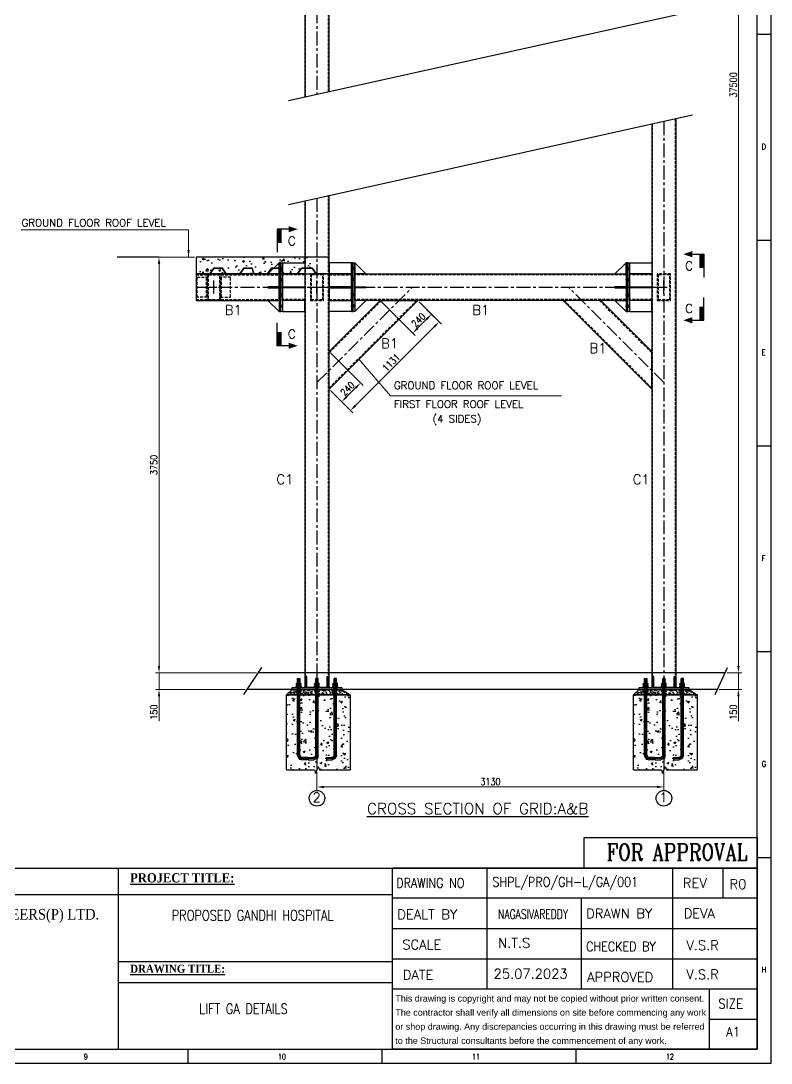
# Model space of a CAD drawing. Header units: millimetres. Extents: x 39911 to 73811, y -17730 to 21321.
# Drawn here: x 54167 to 60936, y -9499 to -97 of the extents above; entities that cross this region are included whole.
import ezdxf
from ezdxf.enums import TextEntityAlignment as Align

# ---------------------------------------------------------------- set-up
doc = ezdxf.new("R2010")
doc.units = ezdxf.units.MM
doc.linetypes.add('CENTER', pattern=[2, 1.25, -0.25, 0.25, -0.25])
doc.linetypes.add('HIDDEN', pattern=[0.375, 0.25, -0.125])
for name, color, linetype in [('BLUE', 5, 'Continuous'), ('bolt', 7, 'Continuous'), ('CENTER', 1, 'CENTER'), ('CENTER.', 1, 'CENTER'), ('DIM', 170, 'Continuous'), ('GT', 6, 'Continuous'), ('HIDDEN.', 161, 'HIDDEN'), ('PLATE.', 1, 'Continuous'), ('TBLK_MAINTITLE', 83, 'Continuous'), ('text', 4, 'Continuous')]:
    doc.layers.add(name, color=color, linetype=linetype)
doc.styles.add('COM', font='complex.shx')
doc.styles.add('HEAD', font='times.ttf', dxfattribs={"width": 0.9})
doc.styles.add('RD', font='romand.shx')
doc.styles.add('ROMANS', font='ROMANS.shx', dxfattribs={"width": 0.85})
doc.styles.add('ROMANT', font='romanc.shx')
doc.styles.add('RS', font='romans.shx')
doc.styles.add('TITLE', font='arial.ttf')
doc.linetypes.add('SHPL', pattern='A,59.56729,-1.141419,["SHPL",RD,S=1.666667,R=0,X=0,Y=-0.862458],-8.053267,59.56729', length=128.329266)
doc.dimstyles.new('ISO-25', dxfattribs={"dimscale": 25, "dimtxt": 2.5, "dimasz": 2.5, "dimexe": 1.25, "dimexo": 0.625, "dimtad": 1, "dimdec": 0, "dimtxsty": 'ROMANS', "dimcen": 2.5, "dimclrd": 3, "dimclre": 3, "dimclrt": 256, "dimadec": 0, "dimazin": 0, "dimtfac": 1, "dimtdec": 0, "dimtmove": 0, "dimatfit": 3, "dimfxl": 1, "dimlwd": 5, "dimlwe": 5, "dimarcsym": 0})
doc.dimstyles.new('ISO-25-3', dxfattribs={"dimscale": 30, "dimtxt": 2.5, "dimasz": 1.5, "dimexe": 0.625, "dimexo": 0.625, "dimgap": 0.75, "dimtad": 1, "dimdec": 0, "dimlfac": 0.333333, "dimzin": 0, "dimdsep": 46, "dimtxsty": 'ROMANS', "dimcen": 1.5, "dimclrd": 3, "dimclre": 3, "dimclrt": 256, "dimadec": 0, "dimazin": 0, "dimtfac": 1, "dimtdec": 0, "dimtofl": 0, "dimtmove": 0, "dimatfit": 3, "dimfxl": 1, "dimtolj": 1, "dimtzin": 0, "dimlwd": 5, "dimlwe": 5, "dimarcsym": 0})

# ---------------------------------------------------------------- blocks, each defined once
blk = doc.blocks.new('A1 SHEET')
at = {"color": 4}
for p, q in [((-5, 371.25), (0, 371.25)), ((-5, 297), (0, 297)), ((-5, 222.75), (0, 222.75)), ((-5, 148.5), (0, 148.5)), ((-5, 74.25), (0, 74.25)), ((-210.5, 5), (-210.5, 0)), ((-140.5, 5), (-140.5, 0)), ((-70.5, 5), (-70.5, 0))]:
    blk.add_line(p, q, dxfattribs=at)
for points in [[(-841, 0), (0, 0), (0, 594), (-841, 594)], [(-836, 5), (-5, 5), (-5, 589), (-836, 589)]]:
    blk.add_lwpolyline(points, close=True, dxfattribs=at)
at = {"layer": 'text', "color": 6, "style": 'ROMANS', "width": 0.85}
for s, p in [('D', (-3.4, 329.71)), ('E', (-3.4, 255.46)), ('F', (-3.4, 181.21)), ('G', (-3.4, 106.96)), ('H', (-3.4, 32.71)), ('9', (-248.02, 1.34, -0.39)), ('10', (-178.02, 1.34, -0.39)), ('11', (-108.02, 1.34, -0.39)), ('12', (-38.02, 1.34, -0.39))]:
    blk.add_text(s, height=2, dxfattribs=at).set_placement(p)
blk = doc.blocks.new('TITLE BLOCK')
for p, q in [((-15, 4722), (-9509, 4722)), ((-7050, 4722), (-7050, 1574)), ((-2212, 4722), (-2212, 1574)), ((-902, 4722), (-902, 3935)), ((-15, 3935), (-9509, 3935)), ((-4591, 3935), (-4591, 1574)), ((-9509, 3148), (-15, 3148)), ((-9509, 2361), (-15, 2361)), ((-9509, 1574), (-15, 1574)), ((-1257, 1574), (-1257, 0)), ((-1257, 787), (0, 787))]:
    blk.add_line(p, q)
blk.add_lwpolyline([(-9509, 4722), (0, 4722), (0, 0), (-9509, 0)], close=True)
at = {"linetype": 'SHPL', "style": 'RD'}
for tag, p in [('SHEETNUMBER', (-7050, 4237)), ('REVISION', (-902, 4176)), ('DESIGNERNAME', (-7050, 3396)), ('DRAFTSMANNAME', (-1918, 3416))]:
    blk.add_attdef(tag, p, '', height=250, dxfattribs=at)
at = {"linetype": 'Continuous', "style": 'RD'}
for tag, p in [('SCALE', (-6986, 2646)), ('CHECKERNAME', (-2212, 2586)), ('DATE', (-6872, 1844)), ('APPROVEDNAME', (-2212, 1826))]:
    blk.add_attdef(tag, p, '', height=250, dxfattribs=at)
at = {"linetype": 'SHPL', "style": 'RD', "width": 0.9}
blk.add_attdef('SHEETSIZE', (-1257, 331), '', height=250, dxfattribs=at)
at = {"layer": 'TBLK_MAINTITLE', "linetype": 'Continuous', "style": 'RD', "width": 0.85}
for s, p in [('DRAWING NO', (-9408, 4210)), ('CHECKED BY', (-4460, 2553))]:
    blk.add_text(s, height=250, dxfattribs=at).set_placement(p)
at = {"layer": 'TBLK_MAINTITLE', "linetype": 'Continuous', "style": 'RD'}
for s, p in [('REV', (-1938, 4210)), ('DEALT BY', (-9381, 3390)), ('DRAWN BY', (-4460, 3413)), ('SCALE', (-9250, 2603)), ('DATE', (-9238, 1816)), ('APPROVED', (-4436, 1757))]:
    blk.add_text(s, height=250, dxfattribs=at).set_placement(p)
at = {"layer": 'TBLK_MAINTITLE', "lineweight": 0, "style": 'TITLE'}
for s, p in [('This drawing is copyright and may not be copied without prior written consent.', (-9433, 1242)), ('The contractor shall verify all dimensions on site before commencing any work', (-9433, 875)), ('or shop drawing. Any discrepancies occurring in this drawing must be referred', (-9433, 508)), ('to the Structural consultants before the commencement of any work.', (-9433, 141))]:
    blk.add_text(s, height=167.42, dxfattribs=at).set_placement(p)
at = {"layer": 'TBLK_MAINTITLE', "linetype": 'SHPL', "style": 'RD', "width": 0.9}
blk.add_text('SIZE', height=250, dxfattribs=at).set_placement((-1016, 1062))
blk = doc.blocks.new('G$C19C1A952')
at = {"layer": 'bolt', "color": 30}
for p, q in [((-32, 10), (-32, 18)), ((-16, 18), (-16, 18)), ((-16, 10), (-16, 10)), ((16, 18), (16, 18)), ((16, 10), (16, 10)), ((32, 10), (32, 18))]:
    blk.add_line(p, q, dxfattribs=at)
for points in [[(-24, 28), (24, 28)], [(-24, 28), (24, 28)], [(-24, 0), (24, 0)], [(-16, 18), (-16, 10)], [(16, 18), (16, 10)]]:
    blk.add_lwpolyline(points, dxfattribs=at)
for centre, start, end in [((-22, 18), 102.06, 180), ((-22, 10), 180, 257.94), ((-26, 18), 0, 77.94), ((-26, 10), 282.06, 0), ((-6, 18), 90, 180), ((-6, 10), 180, 270), ((6, 18), 0, 90), ((6, 10), 270, 0), ((26, 18), 102.06, 180), ((26, 10), 180, 257.94), ((22, 18), 0, 77.94), ((22, 10), 282.06, 0)]:
    blk.add_arc(centre, 10, start, end, dxfattribs=at)
blk = doc.blocks.new('A$C1AA77107')
at = {"linetype": 'ByBlock'}
h = blk.add_hatch(dxfattribs=at)
h.set_pattern_fill('ANSI31', color=30, scale=1.661538, angle=55)
h.set_pattern_definition([(170, (-242290.741, -57768.785), (-0.91606092, -5.19523967), [])])
h.paths.add_polyline_path([(-9.8, 77.2), (9.8, 77.2), (9.8, -61.8), (-9.8, -61.8)])
at = {"color": 30, "linetype": 'ByBlock'}
for p, q in [((-9.8, 77.2), (9.8, 77.2)), ((-9.8, -574.1), (-9.8, 77.2)), ((9.8, -569), (9.8, 77.2)), ((75, -609.8), (25.9, -609.8)), ((75, -590.2), (31, -590.2)), ((75, -590.2), (75, -609.8))]:
    blk.add_line(p, q, dxfattribs=at)
at = {"color": 30}
for points in [[(26.1, 3), (-26.1, 3), (-26.1, 1.5), (26.1, 1.5)], [(26.1, 0), (-26.1, 0), (-26.1, 1.5), (26.1, 1.5)]]:
    blk.add_lwpolyline(points, close=True, dxfattribs=at)
at = {"color": 30, "linetype": 'ByBlock', "elevation": 0}
blk.add_lwpolyline([(-9.8, 77.2), (9.8, 77.2), (9.8, -61.8), (-9.8, -61.8)], close=True, dxfattribs=at)
at = {"color": 30, "linetype": 'ByBlock'}
for radius, start, end in [(41.1, 187.01435, 262.98565), (21.1, 180, 270)]:
    blk.add_arc((31, -569), radius, start, end, dxfattribs=at)
at = {"layer": 'CENTER', "linetype": 'ByBlock', "ltscale": 0.1}
for p, q in [((0, -572.1), (0, 77.2)), ((27.9, -600), (84.6, -600))]:
    blk.add_line(p, q, dxfattribs=at)
blk.add_arc((31, -569), 31.1, 185.70036, 264.29964, dxfattribs=at)
at = {"color": 30, "extrusion": (0, 0, -1), "xscale": 0.6153846153756605, "yscale": 0.6153846153756605, "zscale": -0.6153846153847553}
for p in [(0, 20.2, 0), (0, 3, 0)]:
    blk.add_blockref('G$C19C1A952', p, dxfattribs=at)
blk = doc.blocks.new('*D50')
at = {"color": 3, "lineweight": 5, "transparency": 16777216}
for p, q in [((56838.7, -6869.5), (56838.7, -7039)), ((59968.7, -6868.3), (59968.7, -7039)), ((56901.2, -7007.7), (59906.2, -7007.7))]:
    blk.add_line(p, q, dxfattribs=at)
at = {"color": 3, "transparency": 16777216}
for points in [[(56901.2, -6997.3), (56901.2, -7018.1), (56838.7, -7007.7)], [(59906.2, -6997.3), (59906.2, -7018.1), (59968.7, -7007.7)]]:
    blk.add_solid(points, dxfattribs=at)
at = {"layer": 'Defpoints', "color": 0, "transparency": 16777216}
for p in [(56838.7, -6853.9), (59968.7, -6852.6), (59968.7, -7007.7)]:
    blk.add_point(p, dxfattribs=at)
at = {"lineweight": -3, "transparency": 16777216, "insert": (58403.7, -6960.9), "char_height": 62.5, "attachment_point": 5, "style": 'ROMANS'}
blk.add_mtext('3130', dxfattribs=at)
blk = doc.blocks.new('A$C24366aa3')
for points in [[(-332, 120), (-232, 120), (-232, 220), (-332, 120)], [(-232, -220), (-216, -220), (-216, 220), (-232, 220)], [(-200, -220), (-216, -220), (-216, 220), (-200, 220)], [(0, 120), (-200, 120), (-200, 220), (0, 220)], [(-332, -4), (-232, -4), (-232, 4), (-332, 4)], [(0, -4), (-200, -4), (-200, 4), (0, 4)], [(-332, -120), (-232, -120), (-232, -220), (-332, -120)], [(0, -120), (-200, -120), (-200, -220), (0, -220)]]:
    blk.add_lwpolyline(points, close=True)
at = {"color": 6}
blk.add_lwpolyline([(0, -120), (-200, -120), (-200, 120), (0, 120)], close=True, dxfattribs=at)
at = {"layer": 'CENTER.'}
for p, q in [((-237, 170), (-195, 170)), ((-237, 70), (-195, 70)), ((-237, -70), (-195, -70)), ((-237, -170), (-195, -170))]:
    blk.add_line(p, q, dxfattribs=at)
at = {"layer": 'HIDDEN.'}
for p, q in [((-232, 179), (-200, 179)), ((-232, 161), (-200, 161)), ((-232, 79), (-200, 79)), ((-232, 61), (-200, 61)), ((-232, -61), (-200, -61)), ((-232, -79), (-200, -79)), ((-232, -161), (-200, -161)), ((-232, -179), (-200, -179))]:
    blk.add_line(p, q, dxfattribs=at)
at = {"layer": 'HIDDEN.', "color": 6, "ltscale": 100}
for p, q in [((0, 112), (-200, 112)), ((0, -112), (-200, -112))]:
    blk.add_line(p, q, dxfattribs=at)
blk = doc.blocks.new('*D54')
at = {"color": 3, "lineweight": 5, "transparency": 16777216}
for p, q in [((55733.1, -2228), (55382.5, -2228)), ((55413.7, -2290.5), (55413.7, -5915.5)), ((56293, -5978), (55382.5, -5978))]:
    blk.add_line(p, q, dxfattribs=at)
at = {"color": 3, "transparency": 16777216}
for points in [[(55403.3, -2290.5), (55424.2, -2290.5), (55413.7, -2228)], [(55403.3, -5915.5), (55424.2, -5915.5), (55413.7, -5978)]]:
    blk.add_solid(points, dxfattribs=at)
at = {"layer": 'Defpoints', "color": 0, "transparency": 16777216}
for p in [(55748.7, -2228), (55413.7, -5978), (56308.6, -5978)]:
    blk.add_point(p, dxfattribs=at)
at = {"lineweight": -3, "transparency": 16777216, "insert": (55366.9, -4103), "char_height": 62.5, "attachment_point": 5, "rotation": 90, "style": 'ROMANS'}
blk.add_mtext('3750', dxfattribs=at)
blk = doc.blocks.new('*D49')
at = {"color": 3, "lineweight": 5, "transparency": 16777216}
for p, q in [((55413.7, -5915.5), (55413.7, -5853)), ((56293, -5978), (55382.5, -5978)), ((55413.7, -5978), (55413.7, -6128)), ((56191.9, -6128), (55382.5, -6128)), ((55413.7, -6190.5), (55413.7, -6413.3))]:
    blk.add_line(p, q, dxfattribs=at)
at = {"color": 3, "transparency": 16777216}
for points in [[(55403.3, -5915.5), (55424.2, -5915.5), (55413.7, -5978)], [(55403.3, -6190.5), (55424.2, -6190.5), (55413.7, -6128)]]:
    blk.add_solid(points, dxfattribs=at)
at = {"layer": 'Defpoints', "color": 0, "transparency": 16777216}
for p in [(56308.6, -5978), (55413.7, -6128), (56207.5, -6128)]:
    blk.add_point(p, dxfattribs=at)
at = {"lineweight": -3, "transparency": 16777216, "insert": (55366.9, -6333.1), "char_height": 62.5, "attachment_point": 5, "rotation": 90, "style": 'ROMANS'}
blk.add_mtext('150', dxfattribs=at)
blk = doc.blocks.new('*D52')
at = {"color": 3, "lineweight": 5, "transparency": 16777216}
for p, q in [((60640.8, -5915.5), (60640.8, -5853)), ((60537, -5978), (60672.1, -5978)), ((60640.8, -5978), (60640.8, -6128)), ((60466.9, -6128), (60672.1, -6128)), ((60640.8, -6190.5), (60640.8, -6413.3))]:
    blk.add_line(p, q, dxfattribs=at)
at = {"color": 3, "transparency": 16777216}
for points in [[(60630.4, -5915.5), (60651.3, -5915.5), (60640.8, -5978)], [(60630.4, -6190.5), (60651.3, -6190.5), (60640.8, -6128)]]:
    blk.add_solid(points, dxfattribs=at)
at = {"layer": 'Defpoints', "color": 0, "transparency": 16777216}
for p in [(60521.3, -5978), (60451.3, -6128), (60640.8, -6128)]:
    blk.add_point(p, dxfattribs=at)
at = {"lineweight": -3, "transparency": 16777216, "insert": (60594, -6333.1), "char_height": 62.5, "attachment_point": 5, "rotation": 90, "style": 'ROMANS'}
blk.add_mtext('150', dxfattribs=at)
blk = doc.blocks.new('*D53')
at = {"color": 3, "lineweight": 5, "transparency": 16777216}
for p, q in [((60094.3, 4628.1), (60672.1, 4628.1)), ((60640.8, -5915.5), (60640.8, 4565.6)), ((60537, -5978), (60672.1, -5978))]:
    blk.add_line(p, q, dxfattribs=at)
at = {"color": 3, "transparency": 16777216}
for points in [[(60630.4, 4565.6), (60651.3, 4565.6), (60640.8, 4628.1)], [(60630.4, -5915.5), (60651.3, -5915.5), (60640.8, -5978)]]:
    blk.add_solid(points, dxfattribs=at)
at = {"layer": 'Defpoints', "color": 0, "transparency": 16777216}
for p in [(60078.7, 4628.1), (60640.8, 4628.1), (60521.3, -5978)]:
    blk.add_point(p, dxfattribs=at)
at = {"lineweight": -3, "transparency": 16777216, "insert": (60594, -675), "char_height": 62.5, "attachment_point": 5, "rotation": 90, "style": 'ROMANS'}
blk.add_mtext('37500', dxfattribs=at)
blk = doc.blocks.new('*D119')
at = {"color": 3, "lineweight": 5, "transparency": 16777216}
for p, q in [((57759.5, -2631), (57962.9, -2834.4)), ((57896.6, -2856.5), (57185.2, -3567.9)), ((56959.8, -3430.7), (57163.1, -3634.1))]:
    blk.add_line(p, q, dxfattribs=at)
at = {"color": 3, "transparency": 16777216}
for points in [[(57889.2, -2849.2), (57903.9, -2863.9), (57940.8, -2812.3)], [(57177.9, -3560.5), (57192.6, -3575.2), (57141, -3612)]]:
    blk.add_solid(points, dxfattribs=at)
at = {"layer": 'Defpoints', "color": 0, "transparency": 16777216}
for p in [(57748.4, -2620), (56948.7, -3419.7), (57141, -3612)]:
    blk.add_point(p, dxfattribs=at)
at = {"lineweight": -3, "transparency": 16777216, "insert": (57507.8, -3179), "char_height": 62.5, "attachment_point": 5, "rotation": 45, "style": 'ROMANS'}
blk.add_mtext('1131', dxfattribs=at)
blk = doc.blocks.new('*D120')
at = {"color": 3, "lineweight": 5, "transparency": 16777216}
for p, q in [((56959.8, -3091.3), (57253.8, -3385.4)), ((56959.8, -3430.7), (57084.1, -3555.1)), ((57106.2, -3488.8), (57187.6, -3407.5))]:
    blk.add_line(p, q, dxfattribs=at)
at = {"color": 3, "transparency": 16777216}
for points in [[(57180.2, -3400.2), (57194.9, -3414.9), (57231.7, -3363.3)], [(57098.9, -3481.5), (57113.6, -3496.2), (57062, -3533)]]:
    blk.add_solid(points, dxfattribs=at)
at = {"layer": 'Defpoints', "color": 0, "transparency": 16777216}
for p in [(56948.7, -3080.3), (57231.7, -3363.3), (56948.7, -3419.7)]:
    blk.add_point(p, dxfattribs=at)
at = {"lineweight": -3, "transparency": 16777216, "insert": (57113.7, -3415), "char_height": 62.5, "attachment_point": 5, "rotation": 45, "style": 'ROMANS'}
blk.add_mtext('240', dxfattribs=at)
blk = doc.blocks.new('*D121')
at = {"color": 3, "lineweight": 5, "transparency": 16777216}
for p, q in [((57420, -2631), (57724.5, -2935.5)), ((57759.5, -2631), (57894.2, -2765.8)), ((57828, -2787.9), (57746.6, -2869.2))]:
    blk.add_line(p, q, dxfattribs=at)
at = {"color": 3, "transparency": 16777216}
for points in [[(57820.6, -2780.6), (57835.3, -2795.3), (57872.1, -2743.7)], [(57739.3, -2861.9), (57754, -2876.6), (57702.4, -2913.4)]]:
    blk.add_solid(points, dxfattribs=at)
at = {"layer": 'Defpoints', "color": 0, "transparency": 16777216}
for p in [(57409, -2620), (57748.4, -2620), (57702.4, -2913.4)]:
    blk.add_point(p, dxfattribs=at)
at = {"lineweight": -3, "transparency": 16777216, "insert": (57754.1, -2795.4), "char_height": 62.5, "attachment_point": 5, "rotation": 45, "style": 'ROMANS'}
blk.add_mtext('240', dxfattribs=at)
blk = doc.blocks.new('SEC2')
at = {"color": 3}
blk.add_lwpolyline([(123, 0), (0, 0), (0, 245)], dxfattribs=at)
at = {"color": 3, "const_width": 49}
blk.add_lwpolyline([(25, 0), (25, 147)], dxfattribs=at)
at = {"color": 3}
blk.add_lwpolyline([(221, 0, 0, 66.2, 0), (123, 0, 66.2, 66.2, 0)], format="xyseb", dxfattribs=at)
blk = doc.blocks.new('A$C0c218ff6')
at = {"layer": 'CENTER.'}
for p, q in [((-30, 0), (30, 0)), ((0, -60), (0, 60))]:
    blk.add_line(p, q, dxfattribs=at)
at = {"layer": 'HIDDEN.', "color": 6, "ltscale": 100}
for points in [[(-60, -120), (60, -120), (60, 120), (-60, 120)], [(-52, -112), (52, -112), (52, 112), (-52, 112)]]:
    blk.add_lwpolyline(points, close=True, dxfattribs=at)

msp = doc.modelspace()

# ---------------------------------------------------------------- hatches: boundary and pattern name
at = {"lineweight": -3}
h = msp.add_hatch(dxfattribs=at)
h.set_pattern_fill('AR-CONC', color=251)
h.set_pattern_definition([(50, (-6723.62, -2364.45), (182.18467, -15.9391), [19.05, -209.55]), (355, (-6723.62, -2364.45), (-35.2434, 191.05685), [15.24, -167.6406]), (100.45144, (-6708.44, -2365.78), (146.94125, 175.11775), [16.19, -178.09024]), (46.1842, (-6723.62, -2313.65), (271.07904, -42.0423), [28.575, -314.325]), (96.63556, (-6701.03, -2317.15), (237.4041, 247.4261), [24.285, -267.1356]), (351.18415, (-6723.62, -2313.65), (237.4041, 247.4261), [22.86, -251.4597]), (21, (-6698.22, -2326.35), (151.6144, -102.2652), [19.05, -209.55]), (326, (-6698.22, -2326.35), (61.80203, 184.18797), [15.24, -167.64]), (71.45144, (-6685.59, -2334.87), (213.4164, 81.92277), [16.19, -178.08994]), (37.5, (-6723.624, -2364.45), (3.0886, 84.55504), [0, -165.608, 0, -170.18, 0, -168.275]), (7.5, (-6723.62, -2364.45), (66.81966, 100.18057), [0, -97.028, 0, -161.798, 0, -64.135]), (327.5, (-6780.266, -2364.45), (135.590595, -5.728744), [0, -63.5, 0, -198.12, 0, -262.89]), (317.5, (-6805.67, -2364.45), (148.12918, 25.4265), [0, -82.55, 0, -131.572, 0, -186.69])])
h.paths.add_polyline_path([(56748.7, -2228), (55748.7, -2228), (55748.7, -2380), (56416.7, -2380), (56516.7, -2280), (56532.7, -2280), (56548.7, -2280), (56748.7, -2280)])
h.paths.add_polyline_path([(56748.7, -2280), (56548.7, -2280), (56548.7, -2380), (56748.7, -2380)], flags=17)
h.paths.add_polyline_path([(56928.7, -2228), (56754.7, -2228), (56754.7, -2380), (56928.7, -2380)])
h.paths.add_polyline_path([(56922.7, -2228), (56838.7, -2228), (56838.7, -2379.2), (56887.9, -2379.2), (56893.2, -2375.3), (56898.5, -2379.2), (56922.7, -2379.2)], flags=16)
h = msp.add_hatch(dxfattribs=at)
h.set_pattern_fill('AR-CONC', color=251, scale=0.25, style=0)
h.set_pattern_definition([(50, (-67804.23, -22671.486), (45.546167, -3.984771), [4.7625, -52.3875]), (355, (-67804.23, -22671.486), (-8.810706, 47.76416), [3.81, -41.91]), (100.451, (-67800.434, -22671.82), (36.735625, 43.779172), [4.0475, -44.5225]), (46.1842, (-67804.23, -22658.786), (67.76976, -10.510582), [7.14375, -78.58125]), (96.6356, (-67798.58, -22659.66), (59.35106, 61.85639), [6.07125, -66.78375]), (351.184, (-67804.23, -22658.786), (59.35115, 61.85628), [5.715, -62.865]), (21, (-67797.88, -22661.96), (37.90372, -25.56638), [4.7625, -52.3875]), (326, (-67797.88, -22661.96), (15.450507, 46.046992), [3.81, -41.91]), (71.4514, (-67794.72, -22664.09), (53.354123, 20.480714), [4.0475, -44.5225]), (37.5, (-67804.23, -22671.486), (0.7721508, 21.1387597), [0, -41.402, 0, -42.545, 0, -42.06875]), (7.5, (-67804.23, -22671.486), (16.7049156, 25.0451437), [0, -24.257, 0, -40.4495, 0, -16.03375]), (327.5, (-67818.39, -22671.486), (33.8976488, -1.432186), [0, -15.875, 0, -49.53, 0, -65.7225]), (317.5, (-67824.74, -22671.486), (37.032295, 6.356623), [0, -20.6375, 0, -32.893, 0, -46.6725])])
h.paths.add_polyline_path([(56563.7, -6178), (56613.7, -6128), (57063.7, -6128), (57138.7, -6178)])
h = msp.add_hatch(dxfattribs=at)
h.set_pattern_fill('AR-CONC', color=251, style=0)
h.set_pattern_definition([(50, (-1154824.13, -76559.12), (182.184669, -15.939086), [19.05, -209.55]), (355, (-1154824.13, -76559.12), (-35.242826, 191.056643), [15.24, -167.64]), (100.451, (-1154808.95, -76560.44), (146.942502, 175.116688), [16.19, -178.09]), (46.1842, (-1154824.13, -76508.32), (271.07904, -42.04233), [28.575, -314.325]), (96.6356, (-1154801.54, -76511.82), (237.404234, 247.425556), [24.285, -267.135]), (351.184, (-1154824.13, -76508.32), (237.404606, 247.42512), [22.86, -251.46]), (21, (-1154798.73, -76521.02), (151.61488, -102.265519), [19.05, -209.55]), (326, (-1154798.73, -76521.02), (61.802028, 184.187966), [15.24, -167.64]), (71.4514, (-1154786.1, -76529.54), (213.41649, 81.922858), [16.19, -178.09]), (37.5, (-1154824.13, -76559.116), (3.0886033, 84.555039), [0, -165.608, 0, -170.18, 0, -168.275]), (7.5, (-1154824.13, -76559.12), (66.8196625, 100.180575), [0, -97.028, 0, -161.798, 0, -64.135]), (327.5, (-1154880.77, -76559.116), (135.590595, -5.728744), [0, -63.5, 0, -198.12, 0, -262.89]), (317.5, (-1154906.17, -76559.12), (148.129181, 25.426491), [0, -82.55, 0, -131.572, 0, -186.69])])
h.paths.add_polyline_path([(56563.7, -6853.9), (56816.2, -6853.9), (56827.5, -6884.8), (56850, -6823), (56861.2, -6853.9), (57138.7, -6853.9), (57138.7, -6178), (56563.7, -6178)])
h = msp.add_hatch(dxfattribs=at)
h.set_pattern_fill('AR-CONC', color=251, scale=0.25, style=0)
h.set_pattern_definition([(50, (-64674.23, -22671.486), (45.546167, -3.984771), [4.7625, -52.3875]), (355, (-64674.23, -22671.486), (-8.810706, 47.76416), [3.81, -41.91]), (100.451, (-64670.434, -22671.82), (36.735625, 43.779172), [4.0475, -44.5225]), (46.1842, (-64674.23, -22658.786), (67.76976, -10.510582), [7.14375, -78.58125]), (96.6356, (-64668.58, -22659.66), (59.35106, 61.85639), [6.07125, -66.78375]), (351.184, (-64674.23, -22658.786), (59.35115, 61.85628), [5.715, -62.865]), (21, (-64667.88, -22661.96), (37.90372, -25.56638), [4.7625, -52.3875]), (326, (-64667.88, -22661.96), (15.450507, 46.046992), [3.81, -41.91]), (71.4514, (-64664.72, -22664.09), (53.354123, 20.480714), [4.0475, -44.5225]), (37.5, (-64674.23, -22671.486), (0.7721508, 21.1387597), [0, -41.402, 0, -42.545, 0, -42.06875]), (7.5, (-64674.23, -22671.486), (16.7049156, 25.0451437), [0, -24.257, 0, -40.4495, 0, -16.03375]), (327.5, (-64688.39, -22671.486), (33.8976488, -1.432186), [0, -15.875, 0, -49.53, 0, -65.7225]), (317.5, (-64694.74, -22671.486), (37.032295, 6.356623), [0, -20.6375, 0, -32.893, 0, -46.6725])])
h.paths.add_polyline_path([(59693.7, -6178), (59743.7, -6128), (60193.7, -6128), (60268.7, -6178)])
h = msp.add_hatch(dxfattribs=at)
h.set_pattern_fill('AR-CONC', color=251, style=0)
h.set_pattern_definition([(50, (-1151694.13, -76559.12), (182.184669, -15.939086), [19.05, -209.55]), (355, (-1151694.13, -76559.12), (-35.242826, 191.056643), [15.24, -167.64]), (100.451, (-1151678.95, -76560.44), (146.942502, 175.116688), [16.19, -178.09]), (46.1842, (-1151694.13, -76508.32), (271.07904, -42.04233), [28.575, -314.325]), (96.6356, (-1151671.54, -76511.82), (237.404234, 247.425556), [24.285, -267.135]), (351.184, (-1151694.13, -76508.32), (237.404606, 247.42512), [22.86, -251.46]), (21, (-1151668.73, -76521.02), (151.61488, -102.265519), [19.05, -209.55]), (326, (-1151668.73, -76521.02), (61.802028, 184.187966), [15.24, -167.64]), (71.4514, (-1151656.1, -76529.54), (213.41649, 81.922858), [16.19, -178.09]), (37.5, (-1151694.13, -76559.116), (3.0886033, 84.555039), [0, -165.608, 0, -170.18, 0, -168.275]), (7.5, (-1151694.13, -76559.12), (66.8196625, 100.180575), [0, -97.028, 0, -161.798, 0, -64.135]), (327.5, (-1151750.77, -76559.116), (135.590595, -5.728744), [0, -63.5, 0, -198.12, 0, -262.89]), (317.5, (-1151776.17, -76559.12), (148.129181, 25.426491), [0, -82.55, 0, -131.572, 0, -186.69])])
h.paths.add_polyline_path([(59693.7, -6853.9), (59946.2, -6853.9), (59957.5, -6884.8), (59980, -6823), (59991.2, -6853.9), (60268.7, -6853.9), (60268.7, -6178), (59693.7, -6178)])
at = {"layer": 'PLATE.', "lineweight": -3}
for color, points in [(251, [(56746.7, -6012), (56738.7, -6012), (56738.7, -6112), (56746.7, -6112)]), (251, [(56930.7, -6012), (56938.7, -6012), (56938.7, -6112), (56930.7, -6112)]), (251, [(59876.7, -6012), (59868.7, -6012), (59868.7, -6112), (59876.7, -6112)]), (251, [(60060.7, -6012), (60068.7, -6012), (60068.7, -6112), (60060.7, -6112)]), (256, [(56728.7, -6106), (56728.7, -6112), (56722.7, -6112)]), (256, [(56738.7, -6106), (56738.7, -6112), (56732.7, -6112)]), (256, [(56746.7, -6106), (56746.7, -6112), (56752.7, -6112)]), (256, [(56930.7, -6106), (56930.7, -6112), (56924.7, -6112)]), (256, [(56938.7, -6106), (56938.7, -6112), (56944.7, -6112)]), (256, [(56948.7, -6106), (56948.7, -6112), (56954.7, -6112)]), (256, [(59858.7, -6106), (59858.7, -6112), (59852.7, -6112)]), (256, [(59868.7, -6106), (59868.7, -6112), (59862.7, -6112)]), (256, [(59876.7, -6106), (59876.7, -6112), (59882.7, -6112)]), (256, [(60060.7, -6106), (60060.7, -6112), (60054.7, -6112)]), (256, [(60068.7, -6106), (60068.7, -6112), (60074.7, -6112)]), (256, [(60078.7, -6106), (60078.7, -6112), (60084.7, -6112)])]:
    msp.add_hatch(color=color, dxfattribs=at).paths.add_polyline_path(points)

# ---------------------------------------------------------------- linework, layer by layer
at = {"lineweight": -3}
for p, q in [((56580.7, -814.3), (60226.7, -8.4)), ((56580.7, -1752.3), (60226.7, -946.3))]:
    msp.add_line(p, q, dxfattribs=at)
at = {"color": 251, "lineweight": -3}
for p, q in [((55413.7, -2228), (55037.4, -2228)), ((56177.6, -6172.4), (56340.5, -5930.7)), ((60521.3, -5978), (56308.6, -5978)), ((60430.5, -6172.4), (60543.4, -5930.7)), ((60451.3, -6128), (56207.5, -6128)), ((56563.7, -6178), (57138.7, -6178)), ((56563.7, -6853.9), (56563.7, -6178)), ((57138.7, -6178), (57138.7, -6853.9)), ((59693.7, -6178), (60268.7, -6178)), ((59693.7, -6853.9), (59693.7, -6178)), ((60268.7, -6178), (60268.7, -6853.9))]:
    msp.add_line(p, q, dxfattribs=at)
at = {"color": 92, "lineweight": -3}
for p, q in [((56948.7, -6112), (56728.7, -6112)), ((60078.7, -6112), (59858.7, -6112))]:
    msp.add_line(p, q, dxfattribs=at)
at = {"color": 4, "lineweight": -3}
msp.add_line((57756.4, -7739.5, -9.7), (60805.6, -7739.5, -9.7), dxfattribs=at)
at = {"color": 3, "lineweight": -3}
for points in [[(56948.7, -733), (56948.7, 4606.1), (56728.7, 4606.1), (56728.7, -781.6)], [(59858.7, -1027.7), (59858.7, -6112), (60078.7, -6112), (60078.7, -979)], [(56728.7, -1719.6), (56728.7, -6112), (56948.7, -6112), (56948.7, -1671)]]:
    msp.add_lwpolyline(points, dxfattribs=at)
at = {"color": 251, "lineweight": -3}
msp.add_lwpolyline([(55748.7, -2380), (56948.7, -2380), (56948.7, -2228), (55748.7, -2228)], close=True, dxfattribs=at)
at = {"lineweight": -3}
msp.add_lwpolyline([(56948.7, -2379.2), (56898.5, -2379.2), (56893.2, -2375.3), (56887.9, -2379.2), (56833.2, -2379.2, -0.241835), (56831.6, -2378.4), (56795.5, -2328), (56742.5, -2328), (56737.7, -2331.5), (56733, -2328), (56700, -2328), (56663.3, -2379.2), (56607.5, -2379.2), (56604.2, -2359.5, 0.780794), (56600.3, -2359.5), (56596.9, -2379.2), (56541.2, -2379.2), (56504.5, -2328), (56471.5, -2328), (56466.7, -2331.5), (56462, -2328), (56429, -2328), (56392.9, -2378.4, -0.241835), (56391.3, -2379.2), (56336.5, -2379.2), (56331.2, -2375.3), (56325.9, -2379.2), (56270.2, -2379.2), (56253.5, -2328), (56220.5, -2328), (56215.7, -2331.5), (56211, -2328), (56178, -2328), (56141.3, -2379.2), (56085.5, -2379.2), (56080.2, -2375.3), (56074.9, -2379.2), (56020.7, -2379.2, -0.241835), (56019.1, -2378.4), (55983, -2328), (55950, -2328), (55945.2, -2331.5), (55940.5, -2328), (55907.5, -2328), (55870.8, -2379.2), (55815, -2379.2), (55811.7, -2363.4, 0.738279), (55807.8, -2363.4), (55804.4, -2379.2), (55748.7, -2379.2), (55748.7, -2380), (55805.1, -2380), (55808.6, -2363.6, -0.718774), (55810.9, -2363.6), (55814.4, -2380), (55871.2, -2380), (55907.9, -2328.8), (55940.2, -2328.8), (55945.2, -2332.5), (55950.3, -2328.8), (55982.6, -2328.8), (56018.5, -2378.8, 0.241835), (56020.7, -2380), (56075.2, -2380), (56080.2, -2376.3), (56085.3, -2380), (56141.7, -2380), (56178.4, -2328.8), (56210.7, -2328.8), (56215.7, -2332.5), (56220.8, -2328.8), (56253.1, -2328.8), (56269.8, -2380), (56326.2, -2380), (56331.2, -2376.3), (56336.3, -2380), (56391.3, -2380, 0.241835), (56393.5, -2378.8), (56429.4, -2328.8), (56461.7, -2328.8), (56466.7, -2332.5), (56471.8, -2328.8), (56504.1, -2328.8), (56540.8, -2380), (56597.6, -2380), (56601.1, -2359.7, -0.763149), (56603.4, -2359.7), (56606.9, -2380), (56663.7, -2380), (56700.4, -2328.8), (56732.7, -2328.8), (56737.7, -2332.5), (56742.8, -2328.8), (56795.1, -2328.8), (56831, -2378.8, 0.241835), (56833.2, -2380), (56888.2, -2380), (56893.2, -2376.3), (56898.3, -2380), (56948.7, -2380)], format="xyb", dxfattribs=at)
at = {"color": 6, "lineweight": -3}
for points in [[(55748.7, -2620), (56496.7, -2620), (56496.7, -2380), (55748.7, -2380)], [(59626.7, -2620), (57180.7, -2620), (57180.7, -2380), (59626.7, -2380)], [(57748.4, -2620), (56948.7, -3419.7), (56948.7, -3080.3), (57409, -2620)], [(59059, -2620), (59858.7, -3419.7), (59858.7, -3080.3), (59398.4, -2620)]]:
    msp.add_lwpolyline(points, close=True, dxfattribs=at)
at = {"color": 251, "lineweight": -3}
for points in [[(56563.7, -6178), (56613.7, -6128), (57063.7, -6128), (57138.7, -6178), (56563.7, -6178)], [(59693.7, -6178), (59743.7, -6128), (60193.7, -6128), (60268.7, -6178), (59693.7, -6178)], [(56563.7, -6853.9), (56816.2, -6853.9), (56827.5, -6884.8), (56850, -6823), (56861.2, -6853.9), (57138.7, -6853.9)], [(59693.7, -6853.9), (59946.2, -6853.9), (59957.5, -6884.8), (59980, -6823), (59991.2, -6853.9), (60268.7, -6853.9)]]:
    msp.add_lwpolyline(points, dxfattribs=at)
at = {"color": 3, "lineweight": -3}
msp.add_lwpolyline([(59248.4, -7464.5), (60810.9, -7464.5), (60810.9, -7739.5), (59248.4, -7739.5)], close=True, dxfattribs=at)
at = {"color": 6, "lineweight": -3}
for centre in [(56838.7, -7109.4), (59968.7, -7109.4)]:
    msp.add_circle(centre, 70.5, dxfattribs=at)
at = {"layer": 'CENTER.', "lineweight": -3, "ltscale": 100}
for p, q in [((56838.7, 4606.1), (56838.7, -757.3)), ((59968.7, -1003.4), (59968.7, -6112)), ((56838.7, -1695.3), (56838.7, -6112)), ((55748.7, -2500), (56838.7, -2500)), ((56838.7, -2500), (59968.7, -2500)), ((56838.7, -3360), (57698.7, -2500)), ((59968.7, -3360), (59108.7, -2500))]:
    msp.add_line(p, q, dxfattribs=at)
at = {"layer": 'CENTER.', "lineweight": -3, "ltscale": 10}
for p, q in [((56838.7, -6112), (56838.7, -6853.9)), ((59968.7, -6112), (59968.7, -6853.9))]:
    msp.add_line(p, q, dxfattribs=at)
at = {"layer": 'HIDDEN.', "color": 3, "lineweight": -3, "ltscale": 100}
for p, q in [((56734.7, -780.3), (56734.7, 4606.1)), ((56942.7, -734.3), (56942.7, 4606.1)), ((59864.7, -6112), (59864.7, -1026.3)), ((60072.7, -6112), (60072.7, -980.4)), ((56942.7, -6112), (56942.7, -1672.3)), ((56734.7, -6112), (56734.7, -1718.3))]:
    msp.add_line(p, q, dxfattribs=at)
at = {"layer": 'HIDDEN.', "color": 6, "lineweight": -3, "ltscale": 100}
for p, q in [((55748.7, -2388), (56496.7, -2388)), ((59626.7, -2388), (57180.7, -2388)), ((55748.7, -2612), (56496.7, -2612)), ((57737.1, -2620), (56948.7, -3408.4)), ((57420.3, -2620), (56948.7, -3091.6)), ((59626.7, -2612), (57180.7, -2612)), ((59070.3, -2620), (59858.7, -3408.4)), ((59387.1, -2620), (59858.7, -3091.6))]:
    msp.add_line(p, q, dxfattribs=at)
at = {"layer": 'HIDDEN.', "lineweight": -3, "ltscale": 100}
for p, q in [((55840.7, -2590), (55840.7, -2410)), ((55976.7, -2590), (55976.7, -2410))]:
    msp.add_line(p, q, dxfattribs=at)
for points in [[(55848.7, -2590), (55758.7, -2590), (55758.7, -2410), (55848.7, -2410)], [(55968.7, -2590), (56058.7, -2590), (56058.7, -2410), (55968.7, -2410)]]:
    msp.add_lwpolyline(points, close=True, dxfattribs=at)
at = {"layer": 'PLATE.', "lineweight": -3}
for points in [[(56746.7, -6012), (56738.7, -6012), (56738.7, -6112), (56746.7, -6112)], [(56930.7, -6012), (56938.7, -6012), (56938.7, -6112), (56930.7, -6112)], [(59876.7, -6012), (59868.7, -6012), (59868.7, -6112), (59876.7, -6112)], [(60060.7, -6012), (60068.7, -6012), (60068.7, -6112), (60060.7, -6112)], [(56613.7, -6112), (57063.7, -6112), (57063.7, -6128), (56613.7, -6128)], [(59743.7, -6112), (60193.7, -6112), (60193.7, -6128), (59743.7, -6128)]]:
    msp.add_lwpolyline(points, close=True, dxfattribs=at)
for points in [[(56728.7, -6106), (56728.7, -6112), (56722.7, -6112), (56728.7, -6106)], [(56738.7, -6106), (56738.7, -6112), (56732.7, -6112), (56738.7, -6106)], [(56746.7, -6106), (56746.7, -6112), (56752.7, -6112), (56746.7, -6106)], [(56930.7, -6106), (56930.7, -6112), (56924.7, -6112), (56930.7, -6106)], [(56938.7, -6106), (56938.7, -6112), (56944.7, -6112), (56938.7, -6106)], [(56948.7, -6106), (56948.7, -6112), (56954.7, -6112), (56948.7, -6106)], [(59858.7, -6106), (59858.7, -6112), (59852.7, -6112), (59858.7, -6106)], [(59868.7, -6106), (59868.7, -6112), (59862.7, -6112), (59868.7, -6106)], [(59876.7, -6106), (59876.7, -6112), (59882.7, -6112), (59876.7, -6106)], [(60060.7, -6106), (60060.7, -6112), (60054.7, -6112), (60060.7, -6106)], [(60068.7, -6106), (60068.7, -6112), (60074.7, -6112), (60068.7, -6106)], [(60078.7, -6106), (60078.7, -6112), (60084.7, -6112), (60078.7, -6106)]]:
    msp.add_lwpolyline(points, dxfattribs=at)
at = {"layer": 'TBLK_MAINTITLE', "lineweight": -3}
for p, q in [((40035.9, -7739.5), (60810.9, -7739.5)), ((55044.8, -7739.5), (55044.8, -9374.1)), ((51628, -7978.9), (57519, -7978.9)), ((55044.8, -8583), (57519, -8583)), ((55044.8, -8772.3), (57519, -8772.3))]:
    msp.add_line(p, q, dxfattribs=at)

# ---------------------------------------------------------------- block references
at = {"lineweight": -3, "xscale": 25, "yscale": 25, "zscale": 25}
msp.add_blockref('A1 SHEET', (60935.9, -9499.1), dxfattribs=at)
at = {"lineweight": -3}
for name, p in [('A$C24366aa3', (56728.7, -2500)), ('A$C24366aa3', (59858.7, -2500)), ('A$C0c218ff6', (55908.7, -2500)), ('A$C0c218ff6', (56838.7, -2500)), ('A$C0c218ff6', (59968.7, -2500))]:
    msp.add_blockref(name, p, dxfattribs=at)
at = {"lineweight": -3, "xscale": -1}
msp.add_blockref('A$C24366aa3', (56948.7, -2500), dxfattribs=at)
at = {"linetype": 'SHPL', "lineweight": -3}
ref = msp.add_blockref('TITLE BLOCK', (60810.9, -9374.1), dxfattribs=dict(at, xscale=0.3461786699085854, yscale=0.3461786699085854, zscale=0.3461786699085854))
ref.add_attrib('SHEETNUMBER', 'SHPL/PRO/GH-L/GA/001', (58421.1, -7907.4), dxfattribs={"layer": 'DIM', "color": 7, "linetype": 'SHPL', "height": 86.545, "style": 'RD', "width": 0.85})
ref.add_attrib('REVISION', 'R0', (60560.3, -7928.3), dxfattribs={"layer": 'DIM', "color": 7, "linetype": 'SHPL', "height": 86.54, "style": 'RD'})
ref.add_attrib('DESIGNERNAME', 'NAGASIVAREDDY', (58472.5, -8198.6), dxfattribs={"layer": 'DIM', "color": 7, "linetype": 'SHPL', "height": 86.545, "style": 'RD', "width": 0.7})
ref.add_attrib('DRAFTSMANNAME', 'DEVA', (60147, -8191.7), dxfattribs={"layer": 'DIM', "color": 7, "linetype": 'SHPL', "height": 86.54, "style": 'RD'})
ref.add_attrib('SCALE', 'N.T.S', (58473.5, -8458), dxfattribs={"layer": 'DIM', "color": 7, "linetype": 'Continuous', "height": 86.54, "style": 'RD'})
ref.add_attrib('DATE', '25.07.2023', (58432.1, -8735.6), dxfattribs={"layer": 'DIM', "color": 7, "linetype": 'Continuous', "height": 86.54, "style": 'RD'})
ref.add_attrib('CHECKERNAME', 'V.S.R', (60171.4, -8478.8), dxfattribs={"layer": 'DIM', "color": 7, "linetype": 'Continuous', "height": 86.54, "style": 'RD'})
ref.add_attrib('APPROVEDNAME', 'V.S.R', (60170.5, -8741.9), dxfattribs={"layer": 'DIM', "color": 7, "linetype": 'Continuous', "height": 86.54, "style": 'RD'})
ref.add_attrib('SHEETSIZE', 'A1', (60528.7, -9259.6), dxfattribs={"layer": 'DIM', "color": 7, "linetype": 'SHPL', "height": 86.54, "style": 'RD', "width": 0.9})
at = {"layer": 'BLUE', "lineweight": -3, "yscale": 0.8444028269520065, "zscale": 0.8444028269520065}
for p, xscale, rotation in [((56478.2, -1976.7), -0.8444028269520065, 180), ((60329.2, -2201.9), 0.8444028269520065, 180.0000000000001), ((60329.2, -2798.1), -0.8444028269520065, 359.9999999999999)]:
    msp.add_blockref('SEC2', p, dxfattribs=dict(at, xscale=xscale, rotation=rotation))
at = {"layer": 'BLUE', "lineweight": -3, "xscale": 0.8444028269520065, "yscale": 0.8444028269520065, "zscale": 0.8444028269520065}
msp.add_blockref('SEC2', (56478.2, -3028.1), dxfattribs=at)
at = {"layer": 'DIM', "lineweight": -3}
for p, xscale, yscale, zscale in [((56673.7, -6112), 1.066666666651143, 1.066666666651143, 1.066666666651143), ((56838.7, -6112), -1.066666666651143, 1.066666666665694, 1.066666666665694), ((57003.7, -6112), -1.066666666651143, 1.066666666665694, 1.066666666665694), ((59803.7, -6112), 1.066666666651143, 1.066666666651143, 1.066666666651143), ((59968.7, -6112), -1.066666666651143, 1.066666666665694, 1.066666666665694), ((60133.7, -6112), -1.066666666651143, 1.066666666665694, 1.066666666665694)]:
    msp.add_blockref('A$C1AA77107', p, dxfattribs=dict(at, xscale=xscale, yscale=yscale, zscale=zscale))

# ---------------------------------------------------------------- texts
at = {"layer": 'DIM', "color": 7, "lineweight": -3, "style": 'RS'}
for s, p in [('GROUND FLOOR ROOF LEVEL', (54173.7, -1952.1)), ('GROUND FLOOR ROOF LEVEL', (57532.7, -3419.1)), ('FIRST FLOOR ROOF LEVEL', (57532.7, -3588.1)), ('(4 SIDES)', (57881.7, -3720.7))]:
    msp.add_text(s, height=67.5, dxfattribs=at).set_placement(p)
at = {"layer": 'GT', "color": 7, "lineweight": -3, "style": 'ROMANT'}
for s, height, p in [('B1', 87.5, (56006.7, -2750.1)), ('B1', 87.5, (58240, -2749.5)), ('B1', 87.5, (57417.8, -3050.4)), ('B1', 87.5, (59296.5, -3093.5)), ('C1', 87.5, (56472.2, -4277.1)), ('C1', 87.5, (59686.8, -4277.1)), ('2', 87.5, (56797.8, -7145.7)), ('1', 87.5, (59927.8, -7145.7)), ('%%UCROSS SECTION OF GRID:A&B', 100, (57289.6, -7253.3))]:
    msp.add_text(s, height=height, dxfattribs=at).set_placement(p)
at = {"layer": 'TBLK_MAINTITLE', "lineweight": -3, "attachment_point": 1, "style": 'HEAD'}
for s, insert, char_height, width in [('{\\fTimes New Roman|b1|i0|c0|p18;\\LPROJECT TITLE:}', (55153.6, -7785.7, -9.7), 83.194, 1848.763), ('{\\fTimes New Roman|b1|i0|c0|p18;\\LDRAWING TITLE:}', (55153.6, -8611.2, -9.7), 72.343, 1607.62)]:
    msp.add_mtext(s, dxfattribs=dict(at, insert=insert, char_height=char_height, width=width))
at = {"layer": 'TBLK_MAINTITLE', "color": 240, "lineweight": -3, "ltscale": 10, "insert": (51992.7, -8107.9, -9.7), "char_height": 96.207, "width": 4735.428, "attachment_point": 1, "style": 'HEAD'}
msp.add_mtext('{\\fTimes New Roman|b0|i0|c0|p18;\\W0.9;SRI HARSHA CONSULTING ENGINEERS(P) LTD.}', dxfattribs=at)
at = {"layer": 'text', "color": 1, "lineweight": -3, "style": 'ROMANT'}
for p in [(56611.7, -2082.6), (60195.7, -2307.8), (60195.7, -2692.2), (56611.7, -2922.2)]:
    msp.add_text('C', height=80, dxfattribs=at).set_placement(p, align=Align.MIDDLE_CENTER)
at = {"layer": 'text', "color": 240, "lineweight": -3, "style": 'COM', "width": 0.8}
for s, height, p in [('FOR APPROVAL', 150, (60718.1, -7670, -12.2)), ('PROPOSED GANDHI HOSPITAL', 93.505, (56986.9, -8212.6, -9.7))]:
    msp.add_text(s, height=height, dxfattribs=at).set_placement(p, align=Align.RIGHT)
msp.add_text('LIFT GA DETAILS ', height=93.505, dxfattribs=at).set_placement((56201.1, -9008.3, -9.7), align=Align.MIDDLE_CENTER)

# ---------------------------------------------------------------- dimensions: what is measured, and where the dimension line sits
at = {"lineweight": -3}
dim = msp.add_linear_dim(base=(60640.8, 4628.1), p1=(60521.3, -5978), p2=(60078.7, 4628.1), angle=90, text='37500', dimstyle='ISO-25', dxfattribs=at)
dim.commit()
dim.dimension.update_dxf_attribs({"geometry": '*D53', "text_midpoint": (60594, -675)})
for base, p1, p2, angle, picture, middle in [((55413.7, -5978), (55748.7, -2228), (56308.6, -5978), 90, '*D54', (55366.9, -4103)), ((57141, -3612), (57748.4, -2620), (56948.7, -3419.7), 45, '*D119', (57507.8, -3179)), ((57702.4, -2913.4), (57748.4, -2620), (57409, -2620), 45, '*D121', (57754.1, -2795.4)), ((57231.7, -3363.3), (56948.7, -3419.7), (56948.7, -3080.3), 45, '*D120', (57113.7, -3415)), ((55413.7, -6128), (56308.6, -5978), (56207.5, -6128), 90, '*D49', (55366.9, -6333.1)), ((60640.8, -6128), (60521.3, -5978), (60451.3, -6128), 90, '*D52', (60594, -6333.1))]:
    dim = msp.add_linear_dim(base=base, p1=p1, p2=p2, angle=angle, dimstyle='ISO-25', dxfattribs=at)
    dim.commit()
    dim.dimension.update_dxf_attribs({"geometry": picture, "text_midpoint": middle})
dim = msp.add_linear_dim(base=(59968.7, -7007.7), p1=(56838.7, -6853.9), p2=(59968.7, -6852.6), dimstyle='ISO-25', dxfattribs=at)
dim.commit()
dim.dimension.update_dxf_attribs({"geometry": '*D50', "text_midpoint": (58403.7, -6960.9)})

# ---------------------------------------------------------------- leaders
for points, dimstyle, override in [([(55679.8, -2228), (55679.8, -1983), (54168.7, -1983)], 'ISO-25', {"dimgap": 0.625, "dimtad": 0}), ([(57216.5, -3149.8), (57503, -3479.9), (59043.9, -3479.9)], 'ISO-25-3', {"dimgap": 0.75, "dimtad": 0})]:
    msp.add_leader(points, dimstyle=dimstyle, override=override, dxfattribs=at)

doc.saveas('drawing.dxf')
